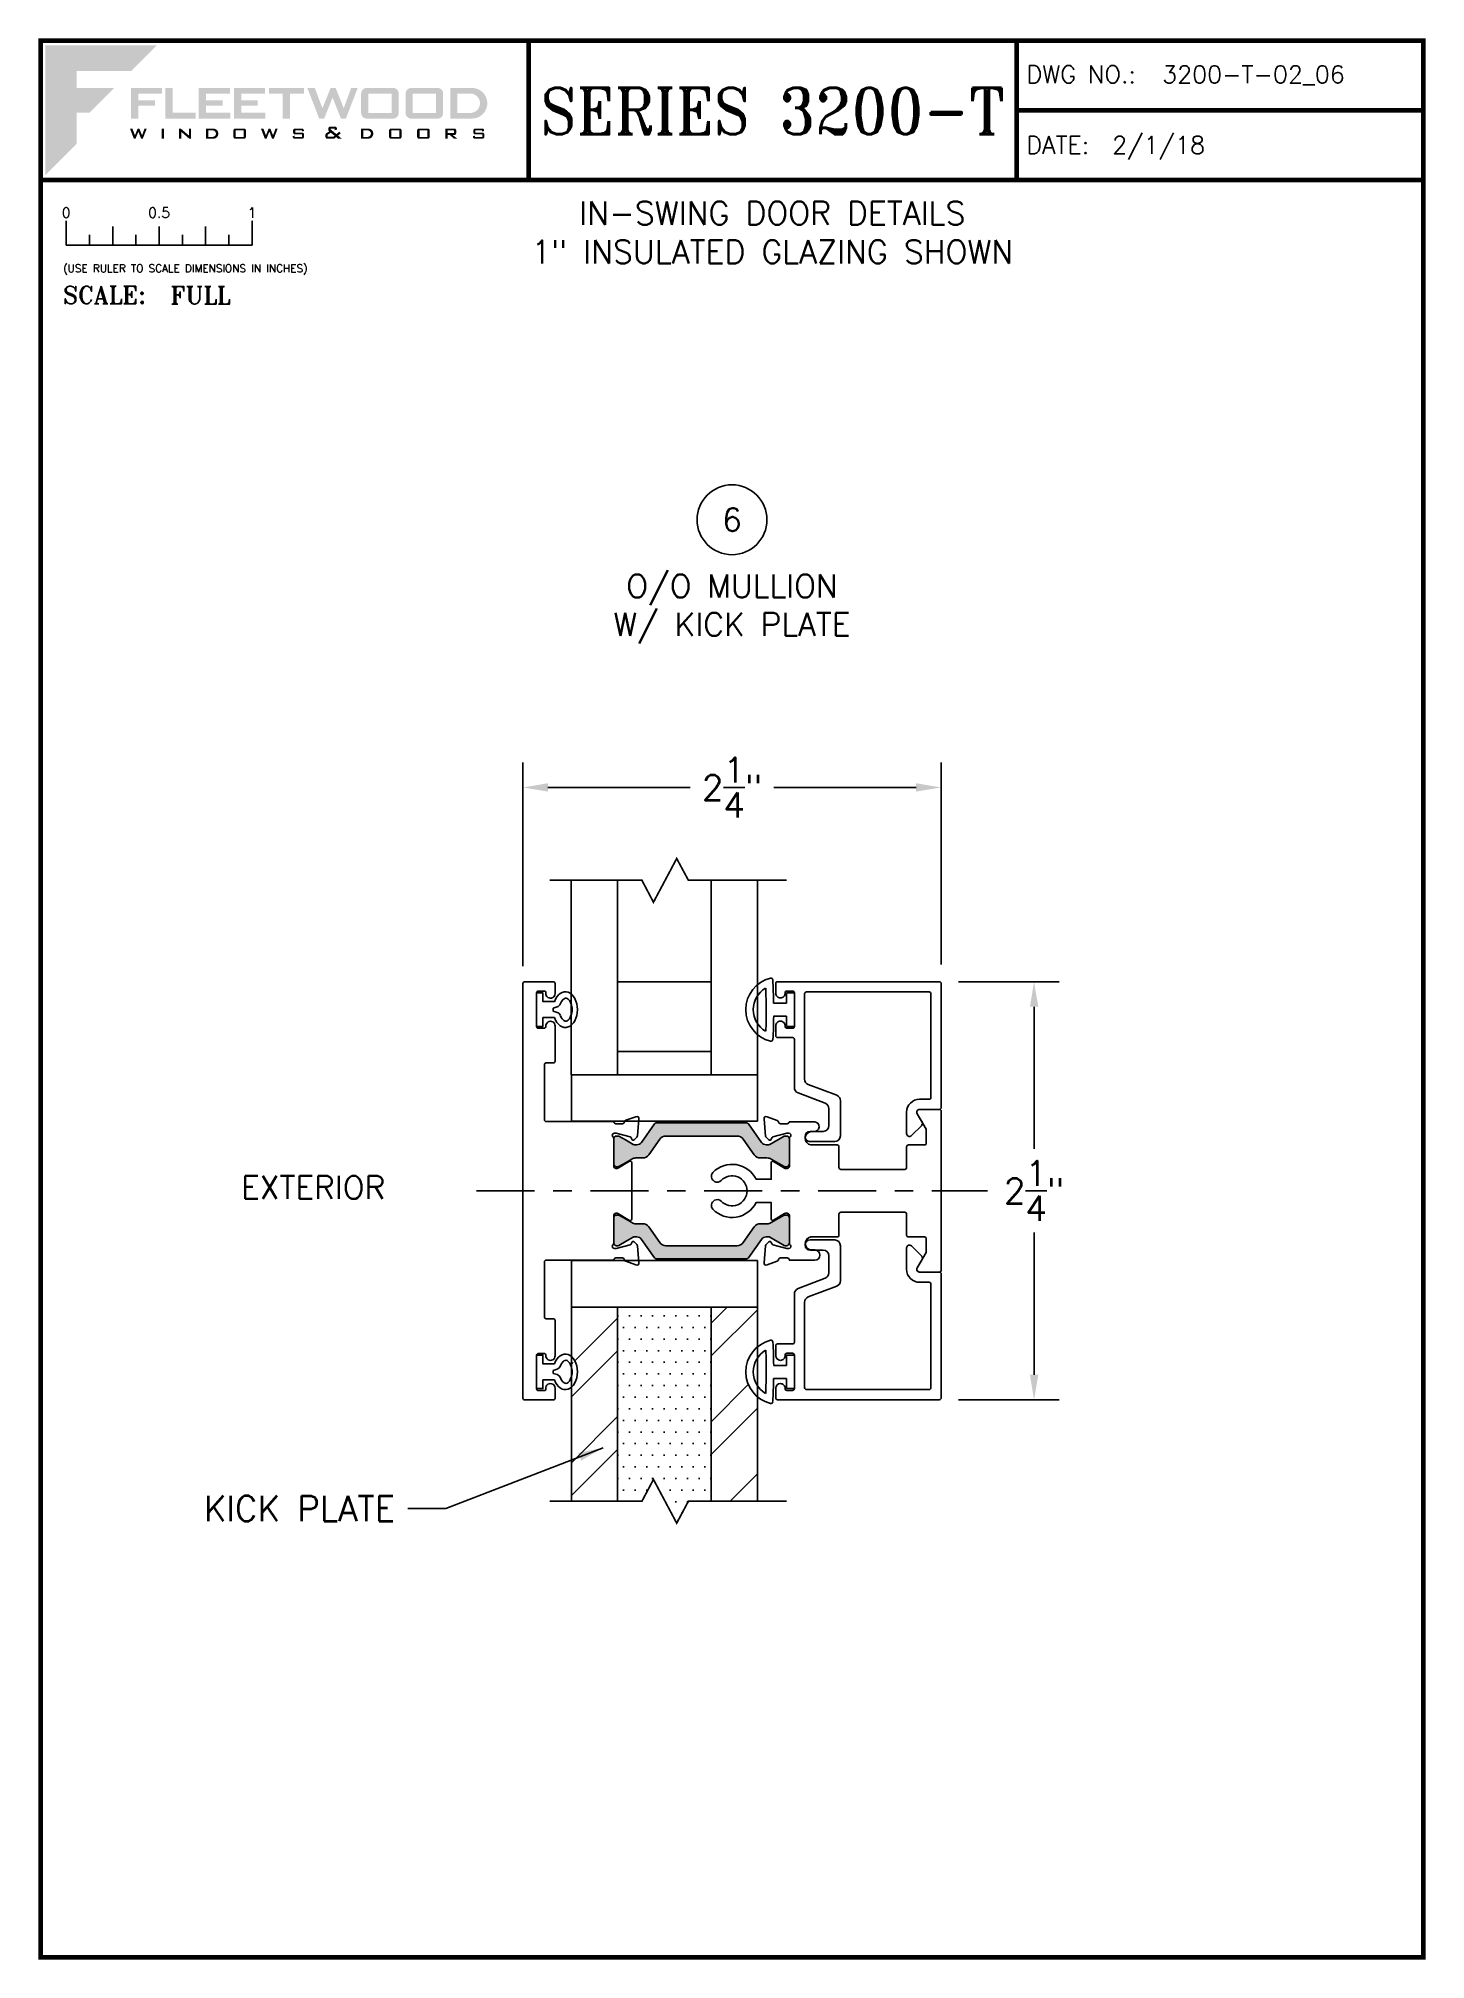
# Paper-space layout 'DETAIL 6' of a CAD drawing. Extents: x 0.3 to 7.8, y 0.1 to 10.4.
# The model-space entities are those that its viewports show. They can reach past a viewport. Long polylines and large blocks are cut down to what shows.
import ezdxf
from ezdxf.enums import TextEntityAlignment as Align

# ---------------------------------------------------------------- set-up
doc = ezdxf.new("R2010")
doc.units = 0
doc.header["$MEASUREMENT"] = 0
doc.linetypes.add('CENTER', pattern=[2, 1.25, -0.25, 0.25, -0.25])
doc.layers.get('0').update_dxf_attribs({"linetype": 'CONTINUOUS'})
doc.layers.get('DEFPOINTS').update_dxf_attribs({"linetype": 'CONTINUOUS'})
for name, color, linetype in [('1', 7, 'CONTINUOUS'), ('Ballons', 7, 'CONTINUOUS'), ('CENTERLINES', 40, 'CENTER'), ('DIM', 7, 'CONTINUOUS'), ('FRAME', 1, 'CONTINUOUS'), ('GLASS', 7, 'CONTINUOUS'), ('INERTIA', 7, 'CONTINUOUS'), ('MISC', 7, 'CONTINUOUS'), ('PROFILE NUMBER', 150, 'CONTINUOUS'), ('SEAL', 7, 'CONTINUOUS'), ('TEXT', 7, 'CONTINUOUS'), ('VENT', 5, 'CONTINUOUS')]:
    doc.layers.add(name, color=color, linetype=linetype)
doc.layers.add('VP', color=40, linetype='CONTINUOUS', plot=False)
doc.layers.get('VP').off()
doc.styles.add('ROMANS', font='romans')
doc.styles.add('ROMANT', font='romant')
doc.styles.add('SIMPLEX-094', font='simplex.shx', dxfattribs={"height": 0.094})
doc.styles.get("Standard").update_dxf_attribs({"font": 'simplex.shx'})
doc.dimstyles.new('FULL SCALE', dxfattribs={"dimscale": 0.75, "dimtxt": 0.18, "dimasz": 0.18, "dimexe": 0.18, "dimexo": 0.125, "dimgap": 0.09, "dimtad": 0, "dimtih": 1, "dimtoh": 1, "dimdec": 4, "dimzin": 0, "dimdsep": 46, "dimlunit": 4, "dimtxsty": 'Standard', "dimcen": 0.09, "dimadec": 0, "dimazin": 0, "dimtfac": 1, "dimtdec": 4, "dimtofl": 0, "dimtmove": 0, "dimatfit": 3, "dimfxl": 0, "dimtolj": 1, "dimtzin": 0, "dimarcsym": 0})
pattern_1 = [(45, (0, -50), (-0.265165, 0.265165), []), (45, (0.17678, -50), (-0.265165, 0.265165), [])]

# ---------------------------------------------------------------- blocks, each defined once
blk = doc.blocks.new('*D165')
at = {"layer": 'DEFPOINTS', "color": 0}
for p in [(5.157, 6.419), (2.907, 5.364), (5.157, 5.374)]:
    blk.add_point(p, dxfattribs=at)
at = {"layer": 'TEXT', "color": 0, "lineweight": -2}
for p, q in [((2.907, 5.458), (2.907, 6.554)), ((5.157, 5.467), (5.157, 6.554)), ((3.042, 6.419), (3.807, 6.419)), ((5.022, 6.419), (4.257, 6.419))]:
    blk.add_line(p, q, dxfattribs=at)
at = {"layer": 'TEXT', "color": 0}
for points in [[(3.042, 6.442), (3.042, 6.397), (2.907, 6.419)], [(5.022, 6.442), (5.022, 6.397), (5.157, 6.419)]]:
    blk.add_solid(points, dxfattribs=at)
at = {"layer": 'TEXT', "color": 0, "insert": (4.032, 6.419), "char_height": 0.135, "attachment_point": 5}
blk.add_mtext('\\A1;2{\\H1.000000x;\\S1/4;}"', dxfattribs=at)
blk = doc.blocks.new('Fleetwood_Logo_6-10-15')
h = blk.add_hatch(color=154)
h.dxf.hatch_style = 1
h.paths.add_polyline_path([(0.2526, -0.0017), (0.0019, -0.0017), (0.0019, -0.2942), (0.0725, -0.2236), (0.0725, -0.1535), (0.1007, -0.1535), (0.1567, -0.0976), (0.0725, -0.0976), (0.0725, -0.0596), (0.1946, -0.0596)])
h = blk.add_hatch(color=251)
h.dxf.hatch_style = 1
h.paths.add_polyline_path([(0.2487, -0.1256), (0.2112, -0.1256), (0.2112, -0.1102), (0.2647, -0.1102), (0.2647, -0.0976), (0.1946, -0.0976), (0.1946, -0.1667), (0.2112, -0.1667), (0.2112, -0.1377), (0.2487, -0.1377)])
h = blk.add_hatch(color=251)
h.dxf.hatch_style = 1
h.paths.add_polyline_path([(0.2886, -0.0976), (0.272, -0.0976), (0.272, -0.1667), (0.3401, -0.1667), (0.3401, -0.1535), (0.2886, -0.1535)])
h = blk.add_hatch(color=251)
h.dxf.hatch_style = 1
h.paths.add_polyline_path([(0.4175, -0.0976), (0.3474, -0.0976), (0.3474, -0.1667), (0.4185, -0.1667), (0.4185, -0.1534), (0.364, -0.1534), (0.364, -0.1377), (0.4015, -0.1377), (0.4015, -0.1256), (0.364, -0.1256), (0.364, -0.1102), (0.4175, -0.1102)])
h = blk.add_hatch(color=251)
h.dxf.hatch_style = 1
h.paths.add_polyline_path([(0.4965, -0.0976), (0.4264, -0.0976), (0.4264, -0.1667), (0.4975, -0.1667), (0.4975, -0.1534), (0.443, -0.1534), (0.443, -0.1377), (0.4804, -0.1377), (0.4804, -0.1256), (0.443, -0.1256), (0.443, -0.1102), (0.4965, -0.1102)])
h = blk.add_hatch(color=251)
h.dxf.hatch_style = 1
h.paths.add_polyline_path([(0.5842, -0.0976), (0.5054, -0.0976), (0.5054, -0.1102), (0.5365, -0.1102), (0.5365, -0.1667), (0.5531, -0.1667), (0.5531, -0.1102), (0.5842, -0.1102)])
h = blk.add_hatch(color=251)
h.dxf.hatch_style = 1
h.paths.add_polyline_path([(0.6089, -0.0976), (0.5921, -0.0976), (0.6188, -0.1667), (0.63, -0.1667), (0.6489, -0.1192), (0.6679, -0.1667), (0.6789, -0.1667), (0.7056, -0.0976), (0.6908, -0.0976), (0.6742, -0.1433), (0.6558, -0.0976), (0.6446, -0.0976), (0.6261, -0.1433)])
h = blk.add_hatch(color=251)
h.dxf.hatch_style = 1
h.paths.add_polyline_path([(0.7853, -0.0976), (0.726, -0.0976, 0.414214), (0.7133, -0.1102), (0.7133, -0.154, 0.414214), (0.726, -0.1667), (0.7853, -0.1667, 0.414214), (0.798, -0.154), (0.798, -0.1102, 0.414214)])
h.paths.add_polyline_path([(0.7819, -0.1102), (0.7819, -0.154), (0.7294, -0.154), (0.7294, -0.1102)], flags=16)
h = blk.add_hatch(color=251)
h.dxf.hatch_style = 1
h.paths.add_polyline_path([(0.8856, -0.0976), (0.8262, -0.0976, 0.414214), (0.8136, -0.1102), (0.8136, -0.154, 0.414214), (0.8262, -0.1667), (0.8856, -0.1667, 0.414214), (0.8982, -0.154), (0.8982, -0.1102, 0.414214)])
h.paths.add_polyline_path([(0.8822, -0.1102), (0.8822, -0.154), (0.8296, -0.154), (0.8296, -0.1102)], flags=16)
h = blk.add_hatch(color=251)
h.dxf.hatch_style = 1
h.paths.add_polyline_path([(0.9632, -0.0976), (0.914, -0.0976), (0.914, -0.1667), (0.9632, -0.1667, 1)])
h.paths.add_polyline_path([(0.9301, -0.1102), (0.9593, -0.1102, -1), (0.9593, -0.154), (0.9301, -0.154)], flags=16)
h = blk.add_hatch(color=7)
h.dxf.hatch_style = 1
h.paths.add_polyline_path([(0.2301, -0.1891), (0.2251, -0.1891), (0.2196, -0.2043), (0.2134, -0.1891), (0.2097, -0.1891), (0.2035, -0.2043), (0.1978, -0.1891), (0.1922, -0.1891), (0.2011, -0.2121), (0.2048, -0.2121), (0.2112, -0.1963), (0.2175, -0.2121), (0.2212, -0.2121)])
h = blk.add_hatch(color=7)
h.dxf.hatch_style = 1
h.paths.add_polyline_path([(0.2691, -0.1891), (0.2637, -0.1891), (0.2637, -0.2118), (0.2637, -0.2121), (0.2691, -0.2121)])
h = blk.add_hatch(color=7)
h.dxf.hatch_style = 1
h.paths.add_polyline_path([(0.3077, -0.1964), (0.3259, -0.2121), (0.3298, -0.2121), (0.3298, -0.1891), (0.325, -0.1891), (0.325, -0.2047), (0.3067, -0.1891), (0.3029, -0.1891), (0.3029, -0.2121), (0.3077, -0.2121)])
h = blk.add_hatch(color=7)
h.dxf.hatch_style = 1
h.paths.add_polyline_path([(0.3801, -0.1891), (0.3637, -0.1891), (0.3637, -0.2121), (0.3801, -0.2121, 1)])
h.paths.add_polyline_path([(0.3691, -0.2079), (0.3691, -0.1933), (0.3788, -0.1933, -1), (0.3788, -0.2079)], flags=16)
h = blk.add_hatch(color=7)
h.dxf.hatch_style = 1
h.paths.add_polyline_path([(0.4537, -0.2079), (0.4537, -0.1933, 0.414214), (0.4495, -0.1891), (0.4297, -0.1891, 0.414214), (0.4255, -0.1933), (0.4255, -0.2079, 0.414214), (0.4297, -0.2121), (0.4495, -0.2121, 0.414214)])
h.paths.add_polyline_path([(0.4308, -0.2079), (0.4308, -0.1933), (0.4484, -0.1933), (0.4484, -0.2079)], flags=16)
h = blk.add_hatch(color=7)
h.dxf.hatch_style = 1
h.paths.add_polyline_path([(0.5253, -0.1891), (0.5203, -0.1891), (0.5148, -0.2043), (0.5087, -0.1891), (0.5049, -0.1891), (0.4988, -0.2043), (0.493, -0.1891), (0.4874, -0.1891), (0.4963, -0.2121), (0.5001, -0.2121), (0.5064, -0.1963), (0.5127, -0.2121), (0.5164, -0.2121)])
h = blk.add_hatch(color=7)
h.dxf.hatch_style = 1
h.paths.add_polyline_path([(0.5801, -0.1891), (0.5643, -0.1891, 0.414214), (0.56, -0.1933), (0.56, -0.1981, 0.414214), (0.5643, -0.2024), (0.58, -0.2024), (0.58, -0.2078), (0.5637, -0.2078), (0.5637, -0.2052), (0.5591, -0.2062), (0.5591, -0.2078, 0.414214), (0.5634, -0.2121), (0.5805, -0.2121, 0.414214), (0.5848, -0.2078), (0.5848, -0.2024, 0.414214), (0.5805, -0.1982), (0.5648, -0.1982), (0.5648, -0.193), (0.5798, -0.193), (0.5798, -0.1958), (0.5843, -0.1948), (0.5843, -0.1933, 0.414214)])
h = blk.add_hatch(color=7)
h.dxf.hatch_style = 1
h.paths.add_polyline_path([(0.645, -0.1913, -0.222262), (0.6447, -0.1906), (0.6447, -0.1892), (0.6535, -0.1892), (0.6535, -0.193), (0.6587, -0.1918), (0.6587, -0.189, 0.414214), (0.6544, -0.1847), (0.6437, -0.1847, 0.414214), (0.6394, -0.189), (0.6394, -0.1922, 0.222262), (0.6407, -0.1948), (0.6415, -0.1955), (0.6345, -0.1998, 0.260684), (0.6329, -0.2027), (0.6329, -0.2078, 0.414214), (0.6372, -0.2121), (0.6514, -0.2121, 0.17577), (0.6536, -0.2113), (0.657, -0.2085), (0.6614, -0.2121), (0.6699, -0.2121), (0.6613, -0.2049), (0.6676, -0.1997), (0.6637, -0.1964), (0.6574, -0.2017)])
h.paths.add_polyline_path([(0.6532, -0.2052), (0.6509, -0.2072, -0.17577), (0.6502, -0.2074), (0.6382, -0.2074), (0.6382, -0.2033, -0.260684), (0.6387, -0.2025), (0.6451, -0.1985)], flags=16)
h = blk.add_hatch(color=7)
h.dxf.hatch_style = 1
h.paths.add_polyline_path([(0.7294, -0.1891), (0.713, -0.1891), (0.713, -0.2121), (0.7294, -0.2121, 1)])
h.paths.add_polyline_path([(0.7184, -0.2079), (0.7184, -0.1933), (0.7281, -0.1933, -1), (0.7281, -0.2079)], flags=16)
h = blk.add_hatch(color=7)
h.dxf.hatch_style = 1
h.paths.add_polyline_path([(0.8045, -0.2079), (0.8045, -0.1933, 0.414214), (0.8003, -0.1891), (0.7805, -0.1891, 0.414214), (0.7763, -0.1933), (0.7763, -0.2079, 0.414214), (0.7805, -0.2121), (0.8003, -0.2121, 0.414214)])
h.paths.add_polyline_path([(0.7816, -0.2079), (0.7816, -0.1933), (0.7992, -0.1933), (0.7992, -0.2079)], flags=16)
h = blk.add_hatch(color=7)
h.dxf.hatch_style = 1
h.paths.add_polyline_path([(0.8678, -0.2079), (0.8678, -0.1933, 0.414214), (0.8636, -0.1891), (0.8438, -0.1891, 0.414214), (0.8396, -0.1933), (0.8396, -0.2079, 0.414214), (0.8438, -0.2121), (0.8636, -0.2121, 0.414214)])
h.paths.add_polyline_path([(0.8449, -0.2079), (0.8449, -0.1933), (0.8624, -0.1933), (0.8624, -0.2079)], flags=16)
h = blk.add_hatch(color=7)
h.dxf.hatch_style = 1
h.paths.add_polyline_path([(0.9277, -0.1993), (0.9277, -0.1933, 0.414214), (0.9235, -0.1891), (0.9028, -0.1891), (0.9028, -0.2121), (0.9082, -0.2121), (0.9082, -0.2035), (0.9131, -0.2035), (0.9224, -0.2121), (0.9303, -0.2121), (0.9197, -0.2035), (0.9235, -0.2035, 0.414214)])
h.paths.add_polyline_path([(0.9082, -0.1993), (0.9082, -0.1933), (0.9214, -0.1933, -0.414214), (0.9224, -0.1943), (0.9224, -0.1983, -0.414214), (0.9214, -0.1993)], flags=16)
h = blk.add_hatch(color=7)
h.dxf.hatch_style = 1
h.paths.add_polyline_path([(0.9867, -0.1982), (0.971, -0.1982), (0.971, -0.193), (0.9859, -0.193), (0.9859, -0.1958), (0.9905, -0.1948), (0.9905, -0.1933, 0.414214), (0.9863, -0.1891), (0.9705, -0.1891, 0.414214), (0.9662, -0.1933), (0.9662, -0.1981, 0.414214), (0.9705, -0.2024), (0.9862, -0.2024), (0.9862, -0.2078), (0.9699, -0.2078), (0.9699, -0.2052), (0.9653, -0.2062), (0.9653, -0.2078, 0.414214), (0.9696, -0.2121), (0.9867, -0.2121, 0.414214), (0.991, -0.2078), (0.991, -0.2024, 0.414214)])
blk = doc.blocks.new('A-SIZE_P')
at = {"const_width": 0.025}
blk.add_lwpolyline([(0.313, 0.125), (7.751, 0.125), (7.751, 10.437), (0.313, 10.437)], close=True, dxfattribs=at)
for points in [[(2.938, 10.437), (2.938, 9.687)], [(5.563, 10.437), (5.563, 9.687)], [(5.563, 10.062), (7.751, 10.062)], [(0.313, 9.687), (7.751, 9.687)]]:
    blk.add_lwpolyline(points, dxfattribs=at)
at = {"xscale": 2.387023416083395, "yscale": 2.387023416083395, "zscale": 2.387023416083395}
blk.add_blockref('Fleetwood_Logo_6-10-15', (0.334, 10.416), dxfattribs=at)
for s, style, p in [('DWG NO.:', 'SIMPLEX-094', (5.617, 10.209)), ('DATE:', 'SIMPLEX-094', (5.616, 9.829)), ('SCALE:', 'ROMANT', (0.433, 9.022))]:
    blk.add_text(s, height=0.094, dxfattribs=dict(style=style)).set_placement(p)
for tag, p, style in [('DWG_NO', (6.346, 10.209), 'SIMPLEX-094'), ('DATE', (6.077, 9.829), 'SIMPLEX-094'), ('SCALE', (1.011, 9.02), 'ROMANT')]:
    blk.add_attdef(tag, p, '', height=0.094, dxfattribs=dict(style=style))
for tag, height, style, width, p, p2 in [('DWG_NO_F', 0.094, 'SIMPLEX-094', 1.745692, (6.347, 10.209), (7.683, 10.209)), ('PRODUCT', 0.25, 'ROMANT', 1.390728, (3.001, 9.934), (5.5, 9.934))]:
    blk.add_attdef(tag, text='', height=height, dxfattribs=dict(style=style, width=width)).set_placement(p, p2, align=Align.FIT)
blk = doc.blocks.new('Full')
for p, q in [((0.137, -0.219), (0.137, -0.35)), ((0.262, -0.294), (0.262, -0.35)), ((0.387, -0.249), (0.387, -0.35)), ((0.512, -0.294), (0.512, -0.35)), ((0.637, -0.249), (0.637, -0.35)), ((0.762, -0.294), (0.762, -0.35)), ((0.887, -0.249), (0.887, -0.35)), ((1.012, -0.294), (1.012, -0.35)), ((1.137, -0.219), (1.137, -0.35)), ((0.137, -0.35), (1.137, -0.35))]:
    blk.add_line(p, q)
for s, p in [('0', (0.137, -0.219)), ('0.5', (0.637, -0.219)), ('1', (1.137, -0.219))]:
    blk.add_text(s, height=0.055).set_placement(p, align=Align.BOTTOM_CENTER)
at = {"style": 'ROMANS'}
blk.add_text('(USE RULER TO SCALE DIMENSIONS IN INCHES)', height=0.04115, dxfattribs=at).set_placement((0.12, -0.495))
blk = doc.blocks.new('*D164')
at = {"layer": 'Ballons', "color": 0, "lineweight": -2}
for p, q in [((5.251, 5.374), (5.792, 5.374)), ((5.657, 5.239), (5.657, 4.474)), ((5.657, 3.259), (5.657, 4.024)), ((5.251, 3.124), (5.792, 3.124))]:
    blk.add_line(p, q, dxfattribs=at)
at = {"layer": 'Ballons', "color": 0}
for points in [[(5.635, 5.239), (5.68, 5.239), (5.657, 5.374)], [(5.635, 3.259), (5.68, 3.259), (5.657, 3.124)]]:
    blk.add_solid(points, dxfattribs=at)
at = {"layer": 'DEFPOINTS', "color": 0}
for p in [(5.157, 5.374), (5.157, 3.124), (5.657, 3.124)]:
    blk.add_point(p, dxfattribs=at)
at = {"layer": 'Ballons', "color": 0, "insert": (5.657, 4.249), "char_height": 0.135, "attachment_point": 5}
blk.add_mtext('\\A1;2{\\H1.000000x;\\S1/4;}"', dxfattribs=at)
blk = doc.blocks.new('3914')
at = {"layer": 'MISC'}
h = blk.add_hatch(color=256, dxfattribs=at)
h.dxf.hatch_style = 1
h.paths.add_polyline_path([(0.417, 0.361, 0.244698), (0.408, 0.366), (-0.078, 0.366, 0.244698), (-0.088, 0.361), (-0.158, 0.261, -0.244698), (-0.184, 0.248), (-0.197, 0.248, -0.131652), (-0.203, 0.25), (-0.28, 0.294, 0.131652), (-0.284, 0.295), (-0.292, 0.295, 0.415052), (-0.308, 0.279), (-0.308, 0.146, 0.413376), (-0.292, 0.13), (-0.284, 0.13, 0.131652), (-0.28, 0.131), (-0.211, 0.171, -0.131652), (-0.187, 0.177), (-0.151, 0.177, 0.244698), (-0.119, 0.194), (-0.06, 0.278, -0.244698), (-0.027, 0.295), (0.356, 0.295, -0.244698), (0.389, 0.278), (0.448, 0.194, 0.244698), (0.48, 0.177), (0.517, 0.177, -0.131652), (0.54, 0.171), (0.57, 0.153), (0.609, 0.131, 0.131652), (0.613, 0.13), (0.621, 0.13, 0.435515), (0.637, 0.147), (0.637, 0.281, 0.393228), (0.621, 0.295), (0.613, 0.295, 0.131652), (0.609, 0.294), (0.57, 0.272), (0.532, 0.25, -0.131652), (0.526, 0.248), (0.513, 0.248, -0.244698), (0.487, 0.261)])
h = blk.add_hatch(color=256, dxfattribs=at)
h.dxf.hatch_style = 1
h.paths.add_polyline_path([(0.487, -0.261, -0.244698), (0.513, -0.248), (0.526, -0.248, -0.131652), (0.532, -0.249), (0.57, -0.271), (0.609, -0.294, 0.131652), (0.613, -0.295), (0.621, -0.295, 0.435515), (0.637, -0.278), (0.637, -0.144, 0.393228), (0.621, -0.13), (0.613, -0.13, 0.131652), (0.609, -0.131), (0.57, -0.153), (0.54, -0.171, -0.131652), (0.517, -0.177), (0.48, -0.177, 0.244698), (0.448, -0.194), (0.389, -0.278, -0.244698), (0.356, -0.295), (-0.027, -0.295, -0.244698), (-0.06, -0.278), (-0.119, -0.194, 0.244698), (-0.151, -0.177), (-0.187, -0.177, -0.131652), (-0.211, -0.171), (-0.28, -0.131, 0.131652), (-0.284, -0.13), (-0.292, -0.13, 0.415052), (-0.308, -0.146), (-0.308, -0.279, 0.413376), (-0.292, -0.295), (-0.284, -0.295, 0.131652), (-0.28, -0.294), (-0.203, -0.249, -0.131652), (-0.197, -0.248), (-0.184, -0.248, -0.244698), (-0.158, -0.261), (-0.088, -0.361, 0.244698), (-0.078, -0.366), (0.408, -0.366, 0.244698), (0.417, -0.361)])
at = {"color": 1}
blk.add_lwpolyline([(-0.129, 0.062, -0.52065), (0.103, 0.099, -0.498955), (0.095, 0.051, -0.334263), (0.058, 0.056, 2.470836), (0.058, -0.056, -0.334263), (0.095, -0.051, -0.498955), (0.103, -0.099, -0.52065), (-0.129, -0.063), (-0.211, -0.063), (-0.211, -0.152, -0.585524), (-0.223, -0.158), (-0.282, -0.122, 0.137872), (-0.288, -0.121), (-0.296, -0.121, 0.414214), (-0.308, -0.132), (-0.308, -0.282, -0.213422), (-0.312, -0.29, 0.6885), (-0.304, -0.311), (-0.298, -0.311, 0.065543), (-0.295, -0.31), (-0.22, -0.29, 0.267949), (-0.212, -0.282), (-0.211, -0.278, -0.57735), (-0.198, -0.274), (-0.184, -0.288, -0.176327), (-0.18, -0.295), (-0.172, -0.387, -0.548619), (-0.188, -0.399), (-0.243, -0.379, -0.263725), (-0.25, -0.37, 0.359508), (-0.261, -0.361), (-0.296, -0.361, 0.414214), (-0.308, -0.373), (-0.445, -0.373, -1), (-0.445, -0.318), (-0.424, -0.318, 0.859155), (-0.424, -0.248), (-0.565, -0.248, -0.414214), (-0.575, -0.238), (-0.575, -0.125, 0.414214), (-0.585, -0.115), (-0.929, -0.115, 0.414214), (-0.939, -0.125), (-0.939, -0.238, -0.414214), (-0.949, -0.248), (-1.035, -0.248, 0.414214), (-1.045, -0.258), (-1.045, -0.327, 0.131652), (-1.044, -0.332), (-0.996, -0.415, -0.57735), (-1.009, -0.437), (-1.115, -0.437, -0.414214), (-1.125, -0.428), (-1.125, 0.428, -0.414214), (-1.115, 0.438), (-1.009, 0.438, -0.57735), (-0.996, 0.415), (-1.044, 0.332, 0.131652), (-1.045, 0.327), (-1.045, 0.257, 0.414214), (-1.035, 0.247), (-0.949, 0.247, -0.414214), (-0.939, 0.237), (-0.939, 0.125, 0.414214), (-0.929, 0.115), (-0.585, 0.115, 0.414214), (-0.575, 0.125), (-0.575, 0.237, -0.414214), (-0.565, 0.247), (-0.424, 0.247, 0.859155), (-0.424, 0.319), (-0.438, 0.319, -0.991888), (-0.445, 0.372), (-0.308, 0.372, 0.414214), (-0.296, 0.361), (-0.261, 0.361, 0.359508), (-0.25, 0.37, -0.263725), (-0.243, 0.379), (-0.188, 0.399, -0.548619), (-0.172, 0.387), (-0.18, 0.295, -0.176327), (-0.184, 0.288), (-0.198, 0.274, -0.57735), (-0.211, 0.278), (-0.212, 0.282, 0.267949), (-0.22, 0.29), (-0.295, 0.31, 0.065543), (-0.298, 0.311), (-0.304, 0.311, 0.6885), (-0.312, 0.29, -0.213422), (-0.308, 0.282), (-0.308, 0.132, 0.414214), (-0.296, 0.121), (-0.288, 0.121, 0.137872), (-0.282, 0.122), (-0.223, 0.158, -0.585524), (-0.211, 0.152), (-0.211, 0.062)], format="xyb", close=True, dxfattribs=at)
at = {"layer": '1'}
for points in [[(0.389, 0.278), (0.448, 0.194, 0.244698), (0.48, 0.177), (0.517, 0.177, -0.131652), (0.54, 0.171), (0.57, 0.153), (0.609, 0.131, 0.131652), (0.613, 0.13), (0.621, 0.13, 0.414214), (0.637, 0.146), (0.637, 0.165), (0.637, 0.26), (0.637, 0.279, 0.414214), (0.621, 0.295), (0.613, 0.295, 0.131652), (0.609, 0.294), (0.57, 0.272), (0.532, 0.25, -0.131652), (0.526, 0.248), (0.513, 0.248, -0.244698), (0.487, 0.261), (0.417, 0.361, 0.244698), (0.408, 0.366), (-0.078, 0.366, 0.244698), (-0.088, 0.361), (-0.158, 0.261, -0.244698), (-0.184, 0.248), (-0.197, 0.248, -0.131652), (-0.203, 0.25), (-0.28, 0.294, 0.131652), (-0.284, 0.295), (-0.292, 0.295, 0.414214), (-0.308, 0.279), (-0.308, 0.26), (-0.308, 0.165), (-0.308, 0.146, 0.414214), (-0.292, 0.13), (-0.284, 0.13, 0.131652), (-0.28, 0.131), (-0.211, 0.171, -0.131652), (-0.187, 0.177), (-0.151, 0.177, 0.244698), (-0.119, 0.194), (-0.06, 0.278, -0.244698), (-0.027, 0.295), (0.356, 0.295, -0.244698)], [(0.389, -0.278), (0.448, -0.194, -0.244698), (0.48, -0.177), (0.517, -0.177, 0.131652), (0.54, -0.171), (0.57, -0.153), (0.609, -0.131, -0.131652), (0.613, -0.13), (0.621, -0.13, -0.414214), (0.637, -0.146), (0.637, -0.165), (0.637, -0.26), (0.637, -0.279, -0.414214), (0.621, -0.295), (0.613, -0.295, -0.131652), (0.609, -0.294), (0.57, -0.271), (0.532, -0.249, 0.131652), (0.526, -0.248), (0.513, -0.248, 0.244698), (0.487, -0.261), (0.417, -0.361, -0.244698), (0.408, -0.366), (-0.078, -0.366, -0.244698), (-0.088, -0.361), (-0.158, -0.261, 0.244698), (-0.184, -0.248), (-0.197, -0.248, 0.131652), (-0.203, -0.249), (-0.28, -0.294, -0.131652), (-0.284, -0.295), (-0.292, -0.295, -0.414214), (-0.308, -0.279), (-0.308, -0.26), (-0.308, -0.165), (-0.308, -0.146, -0.414214), (-0.292, -0.13), (-0.284, -0.13, -0.131652), (-0.28, -0.131), (-0.211, -0.171, 0.131652), (-0.187, -0.177), (-0.151, -0.177, -0.244698), (-0.119, -0.194), (-0.06, -0.278, 0.244698), (-0.027, -0.295), (0.356, -0.295, 0.244698)]]:
    blk.add_lwpolyline(points, format="xyb", close=True, dxfattribs=at)
at = {"layer": 'INERTIA', "color": 1}
blk.add_lwpolyline([(0.54, 0.152, -0.585524), (0.552, 0.159), (0.611, 0.123, 0.137872), (0.617, 0.121), (0.625, 0.121, 0.414214), (0.637, 0.133), (0.637, 0.136), (0.637, 0.282, -0.213422), (0.641, 0.291, 0.6885), (0.633, 0.311), (0.627, 0.311, 0.065543), (0.624, 0.311), (0.549, 0.291, 0.267949), (0.541, 0.282), (0.54, 0.278, -0.57735), (0.527, 0.275), (0.513, 0.289, -0.176327), (0.509, 0.296), (0.501, 0.388, -0.548619), (0.517, 0.399), (0.572, 0.38, -0.263725), (0.579, 0.371, 0.359508), (0.59, 0.361), (0.625, 0.361, 0.414214), (0.637, 0.373), (1, 0.373, 0.414214), (1.01, 0.383), (1.01, 0.678, 0.414214), (1, 0.688), (0.962, 0.688, -0.414214), (0.952, 0.698), (0.952, 0.887, -1.029004), (1.002, 0.886, 0.43106), (1.012, 0.875), (1.042, 0.875, 0.414091), (1.052, 0.885), (1.052, 1.065, 0.414336), (1.042, 1.075), (1.012, 1.075, 0.439579), (1.002, 1.064, -1.043857), (0.952, 1.062), (0.952, 1.115, -0.414214), (0.962, 1.125), (1.115, 1.125, -0.414214), (1.125, 1.115), (1.125, -1.115, -0.414213), (1.115, -1.125), (0.962, -1.125, -0.414214), (0.952, -1.115), (0.952, -1.062, -1.043857), (1.002, -1.064, 0.439579), (1.012, -1.075), (1.042, -1.075, 0.414336), (1.052, -1.065), (1.052, -0.885, 0.414091), (1.042, -0.875), (1.012, -0.875, 0.43106), (1.002, -0.886, -1.029004), (0.952, -0.887), (0.952, -0.698, -0.414214), (0.962, -0.688), (1, -0.688, 0.414214), (1.01, -0.678), (1.01, -0.383, 0.414214), (1, -0.373), (0.637, -0.373, 0.414214), (0.625, -0.361), (0.59, -0.361, 0.359508), (0.579, -0.371, -0.263725), (0.572, -0.379), (0.517, -0.399, -0.548619), (0.501, -0.387), (0.509, -0.296, -0.176327), (0.513, -0.289), (0.527, -0.275, -0.57735), (0.54, -0.278), (0.541, -0.282, 0.267949), (0.549, -0.291), (0.624, -0.311, 0.065543), (0.627, -0.311), (0.633, -0.311, 0.6885), (0.641, -0.291, -0.213422), (0.637, -0.282), (0.637, -0.136), (0.637, -0.133, 0.414214), (0.625, -0.121), (0.617, -0.121, 0.137872), (0.611, -0.123), (0.552, -0.159, -0.585524), (0.54, -0.152)], format="xyb", close=True, dxfattribs=at)
blk = doc.blocks.new('25199')
at = {"layer": 'PROFILE NUMBER', "color": 5}
for p, q in [((-0.015, 0.111), (-0.008, 0.09)), ((0.008, 0.09), (0.015, 0.111)), ((-0.008, 0.09), (0.008, 0.09))]:
    blk.add_line(p, q, dxfattribs=at)
blk.add_lwpolyline([(-0.043, 0.096), (-0.043, 0.034), (-0.09, 0.034), (-0.09, 0), (0.09, 0), (0.09, 0.034), (0.043, 0.034), (0.043, 0.096)], dxfattribs=at)
for centre, start, end in [((-0.043, 0.101), 19.8289, 69.2012), ((0.043, 0.101), 110.7697, 160.1945)]:
    blk.add_arc(centre, 0.03, start, end, dxfattribs=at)
blk.add_ellipse((0, 0.155), major_axis=(-0.0958, 0), ratio=0.680816, start_param=2.033109, end_param=7.391692, dxfattribs=at)
blk.add_open_spline([(0.033, 0.129), (0.046, 0.134), (0.055, 0.141), (0.064, 0.156), (0.064, 0.161), (0.049, 0.179), (0.03, 0.189), (-0.014, 0.193), (-0.037, 0.186), (-0.062, 0.168), (-0.063, 0.16), (-0.06, 0.147), (-0.05, 0.135), (-0.033, 0.129)], degree=3, knots=[2.056982, 2.056982, 2.056982, 2.056982, 2.724403, 2.724403, 3.660137, 3.660137, 4.595871, 4.595871, 5.531605, 5.531605, 6.467339, 6.467339, 7.36772, 7.36772, 7.36772, 7.36772], dxfattribs=at)
blk = doc.blocks.new('25031')
for p, q in [((-0.035, 0.112), (-0.035, 0.042)), ((0.035, 0.042), (0.035, 0.112)), ((-0.035, 0.042), (-0.09, 0.042)), ((-0.09, 0.042), (-0.09, 0)), ((-0.09, 0), (0.09, 0)), ((0.09, 0.042), (0.035, 0.042)), ((0.09, 0), (0.09, 0.042))]:
    blk.add_line(p, q)
for centre, radius, start, end in [((0, 0.086), 0.175, 14.1622, 165.8685), ((0, 0.086), 0.135, 30.4808, 149.5259), ((-0.16, 0.126), 0.01, 165.8685, 267.1063), ((0, 3.29), 3.179, 267.1063, 269.3654), ((0, 3.29), 3.139, 267.8759, 269.9963), ((0.005, 3.056), 2.904, 269.9005, 272.1922), ((0.005, 3.056), 2.944, 270.5829, 273.0223), ((0.16, 0.126), 0.01, 273.0223, 14.1622)]:
    blk.add_arc(centre, radius, start, end)
blk = doc.blocks.new('3907_1in._Glass_Stop')
for p, q in [((0.15, 0.141), (0.095, 0.086)), ((0.176, 0.015), (0.176, 0.13)), ((0.532, 0.142), (0.532, -0.047)), ((0.695, 0.173), (0.563, 0.173)), ((0.625, 0.118), (0.695, 0.118)), ((0.106, 0), (0, 0)), ((0.093, 0.068), (0.119, 0.023)), ((0.594, -0.004), (0.594, 0.087)), ((-0.01, -0.01), (-0.01, -0.677)), ((0.045, -0.622), (0.045, -0.065)), ((0.055, -0.055), (0.106, -0.055)), ((0.552, -0.076), (0.705, -0.134)), ((0.76, -0.089), (0.614, -0.033)), ((0.725, -0.163), (0.725, -0.622)), ((0.78, -0.377), (0.78, -0.118)), ((0.87, -0.387), (0.79, -0.387)), ((0.88, -0.45), (0.88, -0.397)), ((0.78, -0.627), (0.78, -0.447)), ((0.79, -0.437), (0.82, -0.437)), ((0, -0.687), (0.87, -0.687)), ((0.715, -0.632), (0.055, -0.632)), ((0.82, -0.637), (0.79, -0.637)), ((0.88, -0.677), (0.88, -0.625))]:
    blk.add_line(p, q)
for centre, radius, start, end in [((0.161, 0.13), 0.015, 0, 135), ((0.563, 0.142), 0.031, 90, 180), ((0.625, 0.087), 0.031, 90, 180), ((0.695, 0.146), 0.027, 360, 90), ((0.695, 0.145), 0.027, 270, 360), ((0, -0.01), 0.01, 90, 180), ((0.106, 0.075), 0.015, 135, 210), ((0.106, 0.015), 0.015, 270, 30), ((0.106, 0.015), 0.07, 270, 360), ((0.055, -0.065), 0.01, 90, 180), ((0.563, -0.047), 0.031, 180, 249.1565), ((0.625, -0.004), 0.031, 180, 249.1565), ((0.749, -0.118), 0.031, 0, 69.1565), ((0.694, -0.163), 0.031, 360, 69.1565), ((0.79, -0.377), 0.01, 180, 270), ((0.87, -0.397), 0.01, 360, 90), ((0.79, -0.447), 0.01, 90, 180), ((0.82, -0.447), 0.01, 355.904, 90), ((0.855, -0.45), 0.025, 175.904, 270), ((0.855, -0.45), 0.025, 270, 0), ((0.855, -0.625), 0.025, 90, 184.096), ((0.855, -0.625), 0.025, 360, 90), ((0, -0.677), 0.01, 180, 270), ((0.055, -0.622), 0.01, 180, 270), ((0.715, -0.622), 0.01, 270, 0), ((0.79, -0.627), 0.01, 180, 270), ((0.82, -0.627), 0.01, 270, 4.096), ((0.87, -0.677), 0.01, 270, 0)]:
    blk.add_arc(centre, radius, start, end)
at = {"layer": 'SEAL', "rotation": 90}
blk.add_blockref('25199', (2.167, -0.537), dxfattribs=at)
at = {"layer": 'VENT', "rotation": 270}
blk.add_blockref('25031', (0.78, -0.537), dxfattribs=at)

msp = doc.modelspace()

# ---------------------------------------------------------------- hatches: boundary and pattern name
at = {"layer": 'MISC'}
h = msp.add_hatch(dxfattribs=at)
h.set_pattern_fill('ANSI32', color=256, style=0)
h.set_pattern_definition(pattern_1)
edge = h.paths.add_edge_path()
edge.add_line((16.124, 26.641), (15.876, 26.641))
edge.add_line((15.876, 26.641), (15.876, 26.374))
edge.add_ellipse((15.842, 26.292), major_axis=(0, 0.0958), ratio=0.680816, start_angle=211.4646, end_angle=328.5325, ccw=False)
edge.add_line((15.876, 26.21), (15.876, 25.596))
edge.add_line((15.876, 25.596), (16.124, 25.596))
edge.add_line((16.124, 25.596), (16.124, 26.641))
h = msp.add_hatch(dxfattribs=at)
h.set_pattern_fill('DOTS', color=256, style=0)
h.set_pattern_definition([(0, (1e-13, -45.53166), (0.03125, 0.0625), [0, -0.0625])])
h.paths.add_polyline_path([(16.124, 26.641), (16.627, 26.641), (16.627, 25.596), (16.505, 25.596), (16.442, 25.478), (16.317, 25.713), (16.255, 25.596), (16.124, 25.596)])
h = msp.add_hatch(dxfattribs=at)
h.set_pattern_fill('ANSI32', color=256, style=0)
h.set_pattern_definition(pattern_1)
h.paths.add_polyline_path([(16.876, 26.425), (16.876, 26.641), (16.627, 26.641), (16.627, 25.596), (16.876, 25.596), (16.876, 26.158, -0.46521)])

# ---------------------------------------------------------------- linework, layer by layer
at = {"layer": 'Ballons'}
for points in [[(16.876, 27.891), (15.876, 27.891), (15.876, 27.641), (16.876, 27.641)], [(16.876, 26.641), (15.876, 26.641), (15.876, 26.891), (16.876, 26.891)]]:
    msp.add_lwpolyline(points, close=True, dxfattribs=at)
at = {"layer": 'CENTERLINES', "ltscale": 0.25}
msp.add_line((15.365, 27.266), (18.115, 27.266), dxfattribs=at)
at = {"layer": 'GLASS', "color": 7}
for p, q in [((15.875, 27.891), (15.875, 28.937)), ((16.124, 27.891), (16.124, 28.937)), ((16.627, 28.937), (16.627, 27.891)), ((16.876, 27.891), (16.876, 28.937))]:
    msp.add_line(p, q, dxfattribs=at)
at = {"layer": 'GLASS'}
for p, q in [((15.876, 26.641), (15.876, 25.596)), ((16.124, 26.641), (16.124, 25.596)), ((16.627, 25.596), (16.627, 26.641)), ((16.876, 26.641), (16.876, 25.596))]:
    msp.add_line(p, q, dxfattribs=at)
at = {"layer": 'GLASS', "color": 7, "const_width": 0.0094}
for points in [[(17.033, 28.937), (16.505, 28.937), (16.442, 29.054), (16.317, 28.819), (16.255, 28.937), (15.759, 28.937)], [(17.033, 25.596), (16.505, 25.596), (16.442, 25.478), (16.317, 25.713), (16.255, 25.596), (15.759, 25.596)]]:
    msp.add_lwpolyline(points, dxfattribs=at)
at = {"layer": 'INERTIA', "color": 7}
for p, q in [((16.124, 28.391), (16.627, 28.391)), ((16.124, 28.016), (16.627, 28.016)), ((15.876, 27.891), (16.876, 27.891)), ((15.876, 26.641), (16.876, 26.641))]:
    msp.add_line(p, q, dxfattribs=at)

# ---------------------------------------------------------------- block references
at = {"xscale": -1}
msp.add_blockref('3914', (16.74, 27.266), dxfattribs=at)
at = {"layer": 'FRAME', "rotation": 180}
msp.add_blockref('3907_1in._Glass_Stop', (17.855, 27.704), dxfattribs=at)
at = {"layer": 'FRAME', "xscale": -1}
msp.add_blockref('3907_1in._Glass_Stop', (17.855, 26.829), dxfattribs=at)

psp = doc.layouts.new('DETAIL 6')

# ---------------------------------------------------------------- linework, layer by layer
at = {"layer": 'TEXT'}
psp.add_circle((4.032, 7.85977), 0.188, dxfattribs=at)

# ---------------------------------------------------------------- block references
ref = psp.add_blockref('A-SIZE_P', (0, 0))
ref.add_attrib('DATE', '2/1/18', (6.07741, 9.82884), dxfattribs={"height": 0.094, "style": 'SIMPLEX-094'})
ref.add_attrib('SCALE', 'FULL', (1.01101, 9.02035), dxfattribs={"height": 0.094, "style": 'ROMANT'})
ref.add_attrib('PRODUCT', 'SERIES 3200-T', dxfattribs={"height": 0.25, "style": 'ROMANT', "width": 0.807692}).set_placement((3.0005, 9.93352), (5.5005, 9.93352), align=Align.FIT)
ref.add_attrib('DWG_NO', '3200-T-02_06', (6.34634, 10.20879), dxfattribs={"height": 0.094, "style": 'SIMPLEX-094'})
psp.add_blockref('Full', (0.313, 9.687))

# ---------------------------------------------------------------- texts
at = {"layer": 'DIM', "insert": (2.21965, 2.60704), "char_height": 0.135, "attachment_point": 3}
psp.add_mtext('\\A1;KICK PLATE', dxfattribs=at)
at = {"layer": 'TEXT'}
psp.add_text('6', height=0.124, dxfattribs=at).set_placement((4.032, 7.85977), align=Align.MIDDLE_CENTER)
psp.add_text('EXTERIOR', height=0.124, dxfattribs=at).set_placement((1.77879, 4.20498), align=Align.CENTER)
at = {"layer": 'TEXT', "attachment_point": 2}
for s, insert, char_height, width in [('IN-SWING DOOR DETAILS\\P1" INSULATED GLAZING SHOWN', (4.24902, 9.57231), 0.125, 2.9166667), ('O/O MULLION\\PW/ KICK PLATE', (4.032, 7.56541), 0.124, 2.3906705)]:
    psp.add_mtext(s, dxfattribs=dict(at, insert=insert, char_height=char_height, width=width))

# ---------------------------------------------------------------- dimensions: what is measured, and where the dimension line sits
at = {"layer": 'Ballons'}
dim = psp.add_linear_dim(base=(5.657, 3.12356), p1=(5.157, 5.37356), p2=(5.157, 3.12356), angle=90, dimstyle='FULL SCALE', dxfattribs=at)
dim.commit()
dim.dimension.update_dxf_attribs({"geometry": '*D164', "text_midpoint": (5.657, 4.24908), "dimtype": 160})
at = {"layer": 'TEXT'}
dim = psp.add_linear_dim(base=(5.157, 6.41943), p1=(2.907, 5.36411), p2=(5.157, 5.37356), dimstyle='FULL SCALE', dxfattribs=at)
dim.commit()
dim.dimension.update_dxf_attribs({"geometry": '*D165', "text_midpoint": (4.032, 6.41943), "dimtype": 160})

# ---------------------------------------------------------------- leaders
at = {"layer": 'DIM'}
psp.add_leader([(3.33868, 2.86668), (2.49285, 2.53954), (2.28715, 2.53954)], dimstyle='FULL SCALE', override={"dimgap": 0.09, "dimtad": 0}, dxfattribs=at)

# ---------------------------------------------------------------- viewports
at = {"layer": 'VP'}
psp.add_viewport(center=(4.02614, 4.30681), size=(3.09148, 3.898066), view_center_point=(16.73368, 27.32405), view_height=3.898066, dxfattribs=at)

doc.saveas('drawing.dxf')
